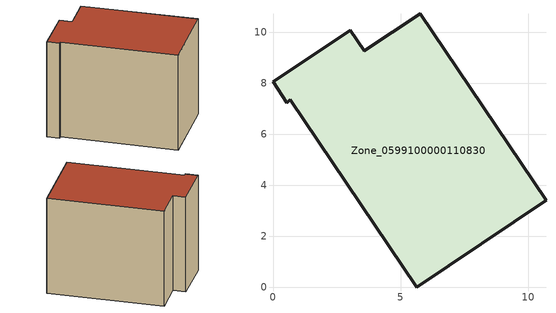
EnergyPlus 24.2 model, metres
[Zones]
Zone_0599100000110830
 floor ground (C_G): 5.64,0 0.68,7.35 0.54,7.25 0,8.07 3.03,10.09 3.57,9.28 5.77,10.74 10.7,3.42 z0
 wall outside (C_F): 3.57,9.28 3.03,10.09 0,8.07 0.54,7.25 0.68,7.35 5.64,0 10.7,3.42 5.77,10.74 3.57,9.28 z0:7.75
 roof outside (C_R): 10.7,3.42 5.77,10.74 3.57,9.28 3.03,10.09 0,8.07 0.54,7.25 0.68,7.35 5.64,0 z7.75
[BUILDING]
Pand.0599100000110830: North Axis=0; Terrain=City; Loads Convergence Tolerance Value=0.04; Temperature Convergence Tolerance Value=0.4; Solar Distribution=FullExterior; Maximum Number of Warmup Days=25; Minimum Number of Warmup Days=1
[Site:Location]
Rotterdam.The.Hague.AP_ZH_NLD Design_Conditions: Latitude=51.96; Longitude=4.45; Time Zone=1; Elevation=-4.5
[SITE:GROUNDTEMPERATURE:BUILDINGSURFACE]
18, 18, 18, 18, 18, 18, 18, 18, 18, 18, 18, 18
[MATERIAL] Thermal Absorptance=0.9; Solar Absorptance=0.7; Visible Absorptance=0.7
Name | Roughness | Thickness | Conductivity | Density | Specific Heat
G.TI.1965-1974 | MediumSmooth | 0.15 | 0.882353 | 540 | 1210
F.TI.1965-1974 | Rough | 0.3 | 0.697674 | 1920 | 840
R.TI.1965-1974 | MediumRough | 0.2 | 0.232558 | 1500 | 1000
[CONSTRUCTION]
C_G: G.TI.1965-1974
C_F: F.TI.1965-1974
C_R: R.TI.1965-1974
[ZONE]
Zone_0599100000110830: Type=1; Multiplier=1; Ceiling Height=Autocalculate; Volume=Autocalculate; Floor Area=autocalculate; Part of Total Floor Area=Yes
[ZONEINFILTRATION:DESIGNFLOWRATE]
Infil_Zone_0599100000110830: Zone or ZoneList or Space or SpaceList=Zone_0599100000110830; Schedule=AlwaysOn; Design Flow Rate Calculation Method=Flow/Area; Flow Rate per Floor Area=0.003; Constant Term Coefficient=1; Temperature Term Coefficient=0; Velocity Term Coefficient=0; Velocity Squared Term Coefficient=0
[HVACTEMPLATE:ZONE:IDEALLOADSAIRSYSTEM]
Zone_0599100000110830: Maximum Heating Supply Air Temperature=50; Minimum Cooling Supply Air Temperature=13; Maximum Heating Supply Air Humidity Ratio=0.0156; Minimum Cooling Supply Air Humidity Ratio=0.0077; Heating Limit=NoLimit; Cooling Limit=NoLimit; Dehumidification Control Type=ConstantSensibleHeatRatio; Cooling Sensible Heat Ratio=0.7; Dehumidification Setpoint=60; Humidification Control Type=None; Humidification Setpoint=30; Outdoor Air Method=None; Outdoor Air Flow Rate per Person=0.00944; Outdoor Air Flow Rate per Zone Floor Area=0; Outdoor Air Flow Rate per Zone=0; Demand Controlled Ventilation Type=None; Outdoor Air Economizer Type=NoEconomizer; Heat Recovery Type=None; Sensible Heat Recovery Effectiveness=0.7; Latent Heat Recovery Effectiveness=0.65
[ZONECONTROL:THERMOSTAT]
ThermostatControl_Zone_0599100000110830: Zone or ZoneList=Zone_0599100000110830; Control Type Schedule=DualSetpointControlType; Control 1=Thermostat_Zone_0599100000110830; Temperature Difference Between Cutout And Setpoint=0
[THERMOSTATSETPOINT:DUALSETPOINT]
Thermostat_Zone_0599100000110830: Heating Setpoint Temperature Schedule=HeatingSetpoint_Zone_0599100000110830; Cooling Setpoint Temperature Schedule=CoolingSetpoint_Zone_0599100000110830
[SCHEDULE:COMPACT]
HeatingSetpoint_Zone_0599100000110830: Through: 12/31, For: AllDays, Until: 24:00, 21
CoolingSetpoint_Zone_0599100000110830: Through: 12/31, For: AllDays, Until: 24:00, 24
DualSetpointControlType: Through: 12/31, For: AllDays, Until: 24:00, 4
AlwaysOn: Through: 12/31, For: AllDays, Until: 24:00, 1
